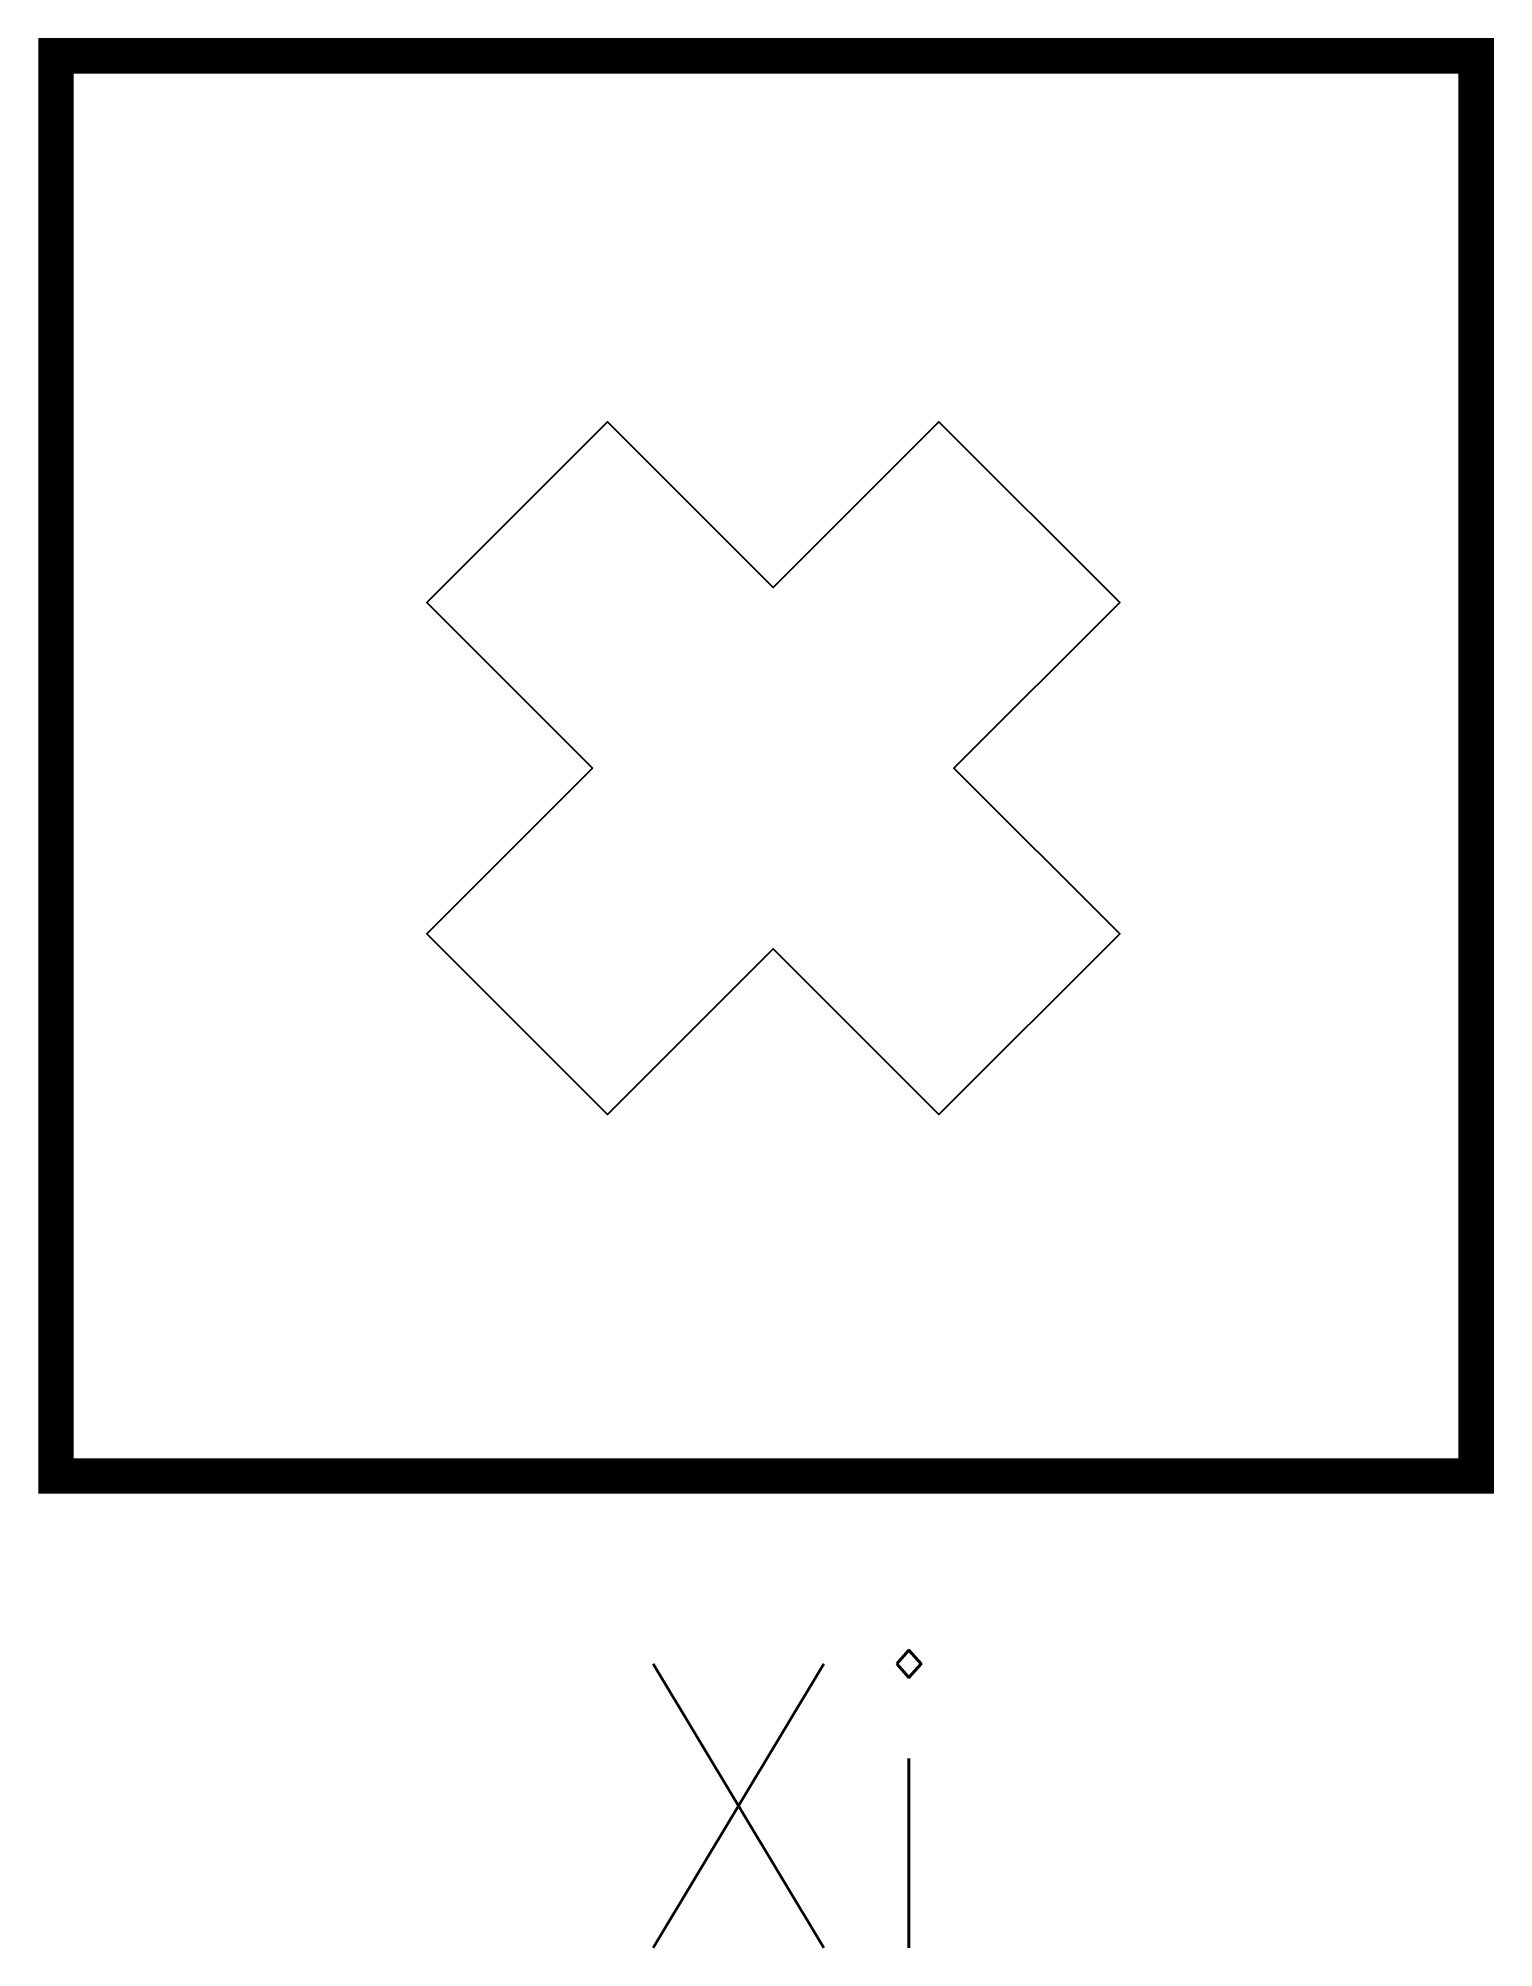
# Model space of a CAD drawing. Extents: x -5.1 to 5.1, y -8.3 to 5.1.
import ezdxf

# ---------------------------------------------------------------- set-up
doc = ezdxf.new("R2010")
doc.units = 0
doc.layers.add('TXT', color=7, linetype='CONTINUOUS')
doc.layers.add('VEILIG', color=7, linetype='CONTINUOUS')
doc.styles.get("Standard").update_dxf_attribs({"font": 'txt.shx'})

msp = doc.modelspace()

# ---------------------------------------------------------------- linework, layer by layer
at = {"layer": 'VEILIG', "color": 0, "const_width": 0.25}
msp.add_lwpolyline([(-4.996, -4.995), (5.004, -4.995), (5.004, 5.005), (-4.996, 5.005)], close=True, dxfattribs=at)
at = {"layer": 'VEILIG', "color": 0}
msp.add_lwpolyline([(-1.219, -0.01), (-2.385, -1.177), (-1.113, -2.45), (0.054, -1.283), (1.221, -2.45), (2.494, -1.177), (1.327, -0.01), (2.494, 1.156), (1.221, 2.429), (0.054, 1.262), (-1.113, 2.429), (-2.385, 1.156)], close=True, dxfattribs=at)

# ---------------------------------------------------------------- texts
at = {"layer": 'TXT', "color": 0}
msp.add_text('Xi', height=2, dxfattribs=at).set_placement((-1.047, -8.318))

doc.saveas('drawing.dxf')
